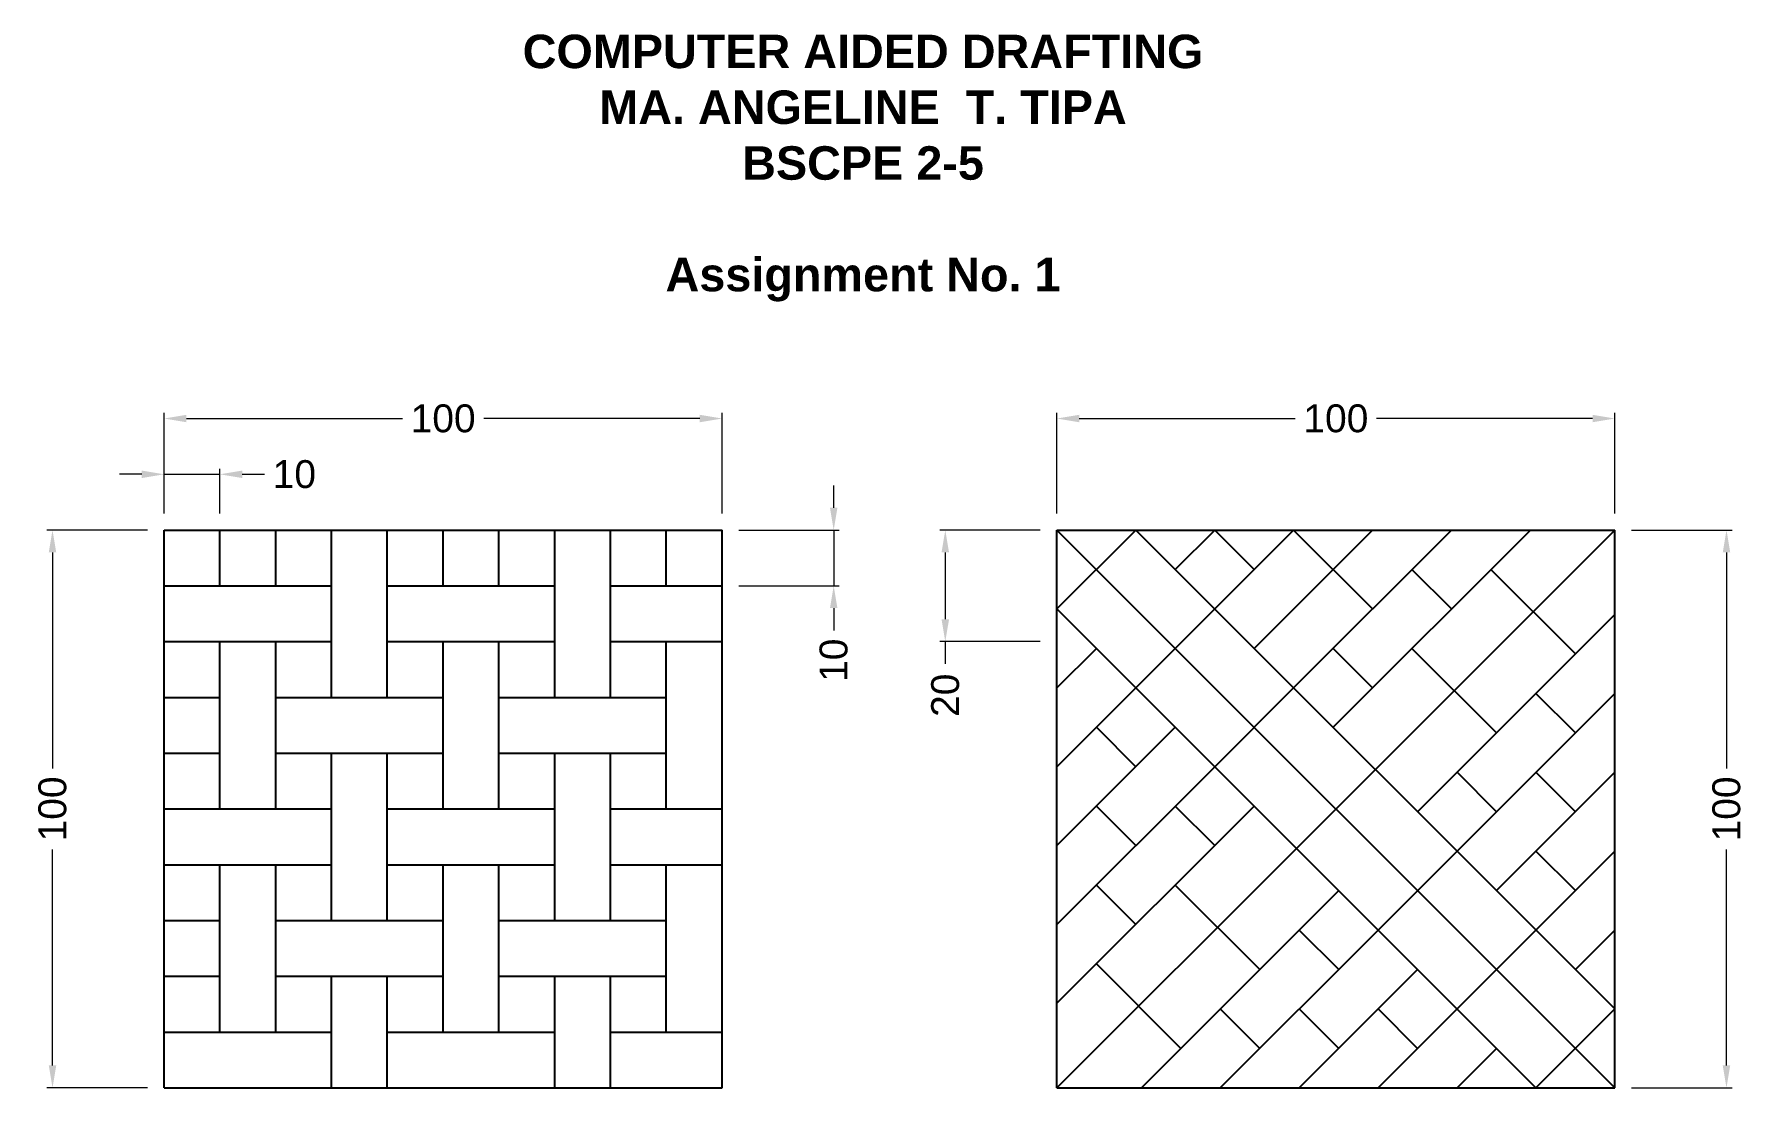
# Model space of a CAD drawing. Header units: millimetres. Extents: x -23 to 283, y 0 to 189.
import ezdxf

# ---------------------------------------------------------------- set-up
doc = ezdxf.new("R2010")
doc.units = ezdxf.units.MM
doc.styles.get("Standard").update_dxf_attribs({"font": 'arial.ttf'})
doc.dimstyles.new('ISO-25', dxfattribs={"dimtxt": 5, "dimasz": 4, "dimexe": 1, "dimexo": 3, "dimgap": 2, "dimtad": 0, "dimdsep": 46, "dimtxsty": 'Standard', "dimcen": 2.5, "dimadec": 0, "dimazin": 0, "dimtfac": 1, "dimtmove": 0, "dimatfit": 3, "dimfxl": 1, "dimlwd": 13, "dimlwe": 13, "dimarcsym": 0})

# ---------------------------------------------------------------- blocks, each defined once
blk = doc.blocks.new('*D0')
at = {"color": 0, "linetype": 'Continuous', "lineweight": 13, "transparency": 16777216}
for p, q in [((0, 103), (0, 121)), ((4, 120), (42.72, 120)), ((96, 120), (57.28, 120)), ((100, 103), (100, 121))]:
    blk.add_line(p, q, dxfattribs=at)
at = {"color": 0, "linetype": 'Continuous', "transparency": 16777216}
for points in [[(4, 120.67), (4, 119.33), (0, 120)], [(96, 120.67), (96, 119.33), (100, 120)]]:
    blk.add_solid(points, dxfattribs=at)
at = {"layer": 'Defpoints', "color": 0, "linetype": 'Continuous', "transparency": 16777216}
for p in [(100, 120), (0, 100), (100, 100)]:
    blk.add_point(p, dxfattribs=at)
at = {"color": 0, "linetype": 'Continuous', "transparency": 16777216, "insert": (50, 120), "char_height": 5, "attachment_point": 5}
blk.add_mtext('100', dxfattribs=at)
blk = doc.blocks.new('*D1')
at = {"color": 0, "linetype": 'Continuous', "lineweight": 13, "transparency": 16777216}
for p, q in [((-3, 100), (-21, 100)), ((-20, 96), (-20, 57.28)), ((-20, 4), (-20, 42.72)), ((-3, 0), (-21, 0))]:
    blk.add_line(p, q, dxfattribs=at)
at = {"color": 0, "linetype": 'Continuous', "transparency": 16777216}
for points in [[(-20.67, 96), (-19.33, 96), (-20, 100)], [(-20.67, 4), (-19.33, 4), (-20, 0)]]:
    blk.add_solid(points, dxfattribs=at)
at = {"layer": 'Defpoints', "color": 0, "linetype": 'Continuous', "transparency": 16777216}
for p in [(-20, 100), (0, 100), (0, 0)]:
    blk.add_point(p, dxfattribs=at)
at = {"color": 0, "linetype": 'Continuous', "transparency": 16777216, "insert": (-20, 50), "char_height": 5, "attachment_point": 5, "rotation": 90}
blk.add_mtext('100', dxfattribs=at)
blk = doc.blocks.new('*D2')
at = {"color": 0, "linetype": 'Continuous', "lineweight": 13, "transparency": 16777216}
for p, q in [((0, 103), (0, 111)), ((10, 103), (10, 111)), ((-4, 110), (-8, 110)), ((0, 110), (10, 110)), ((14, 110), (18, 110))]:
    blk.add_line(p, q, dxfattribs=at)
at = {"color": 0, "linetype": 'Continuous', "transparency": 16777216}
for points in [[(-4, 110.67), (-4, 109.33), (0, 110)], [(14, 110.67), (14, 109.33), (10, 110)]]:
    blk.add_solid(points, dxfattribs=at)
at = {"layer": 'Defpoints', "color": 0, "linetype": 'Continuous', "transparency": 16777216}
for p in [(10, 110), (0, 100), (10, 100)]:
    blk.add_point(p, dxfattribs=at)
at = {"color": 0, "linetype": 'Continuous', "transparency": 16777216, "insert": (23.34, 110), "char_height": 5, "attachment_point": 5}
blk.add_mtext('10', dxfattribs=at)
blk = doc.blocks.new('*D3')
at = {"color": 0, "linetype": 'Continuous', "lineweight": 13, "transparency": 16777216}
for p, q in [((120, 104), (120, 108)), ((103, 100), (121, 100)), ((120, 100), (120, 90)), ((103, 90), (121, 90)), ((120, 86), (120, 82))]:
    blk.add_line(p, q, dxfattribs=at)
at = {"color": 0, "linetype": 'Continuous', "transparency": 16777216}
for points in [[(119.33, 104), (120.67, 104), (120, 100)], [(119.33, 86), (120.67, 86), (120, 90)]]:
    blk.add_solid(points, dxfattribs=at)
at = {"layer": 'Defpoints', "color": 0, "linetype": 'Continuous', "transparency": 16777216}
for p in [(100, 100), (100, 90), (120, 90)]:
    blk.add_point(p, dxfattribs=at)
at = {"color": 0, "linetype": 'Continuous', "transparency": 16777216, "insert": (120, 76.66), "char_height": 5, "attachment_point": 5, "rotation": 90}
blk.add_mtext('10', dxfattribs=at)
blk = doc.blocks.new('*D4')
at = {"color": 0, "linetype": 'Continuous', "lineweight": 13, "transparency": 16777216}
for p, q in [((157, 100), (139, 100)), ((140, 96), (140, 84)), ((157, 80), (139, 80)), ((140, 80), (140, 76))]:
    blk.add_line(p, q, dxfattribs=at)
at = {"color": 0, "linetype": 'Continuous', "transparency": 16777216}
for points in [[(139.33, 96), (140.67, 96), (140, 100)], [(139.33, 84), (140.67, 84), (140, 80)]]:
    blk.add_solid(points, dxfattribs=at)
at = {"layer": 'Defpoints', "color": 0, "linetype": 'Continuous', "transparency": 16777216}
for p in [(160, 100), (140, 80), (160, 80)]:
    blk.add_point(p, dxfattribs=at)
at = {"color": 0, "linetype": 'Continuous', "transparency": 16777216, "insert": (140, 70.38), "char_height": 5, "attachment_point": 5, "rotation": 90}
blk.add_mtext('20', dxfattribs=at)
blk = doc.blocks.new('*D5')
at = {"color": 0, "linetype": 'Continuous', "lineweight": 13, "transparency": 16777216}
for p, q in [((263, 100), (281, 100)), ((280, 96), (280, 57.28)), ((280, 4), (280, 42.72)), ((263, 0), (281, 0))]:
    blk.add_line(p, q, dxfattribs=at)
at = {"color": 0, "linetype": 'Continuous', "transparency": 16777216}
for points in [[(279.33, 96), (280.67, 96), (280, 100)], [(279.33, 4), (280.67, 4), (280, 0)]]:
    blk.add_solid(points, dxfattribs=at)
at = {"layer": 'Defpoints', "color": 0, "linetype": 'Continuous', "transparency": 16777216}
for p in [(260, 100), (280, 100), (260, 0)]:
    blk.add_point(p, dxfattribs=at)
at = {"color": 0, "linetype": 'Continuous', "transparency": 16777216, "insert": (280, 50), "char_height": 5, "attachment_point": 5, "rotation": 90}
blk.add_mtext('100', dxfattribs=at)
blk = doc.blocks.new('*D6')
at = {"color": 0, "linetype": 'Continuous', "lineweight": 13, "transparency": 16777216}
for p, q in [((160, 103), (160, 121)), ((164, 120), (202.72, 120)), ((256, 120), (217.28, 120)), ((260, 103), (260, 121))]:
    blk.add_line(p, q, dxfattribs=at)
at = {"color": 0, "linetype": 'Continuous', "transparency": 16777216}
for points in [[(164, 120.67), (164, 119.33), (160, 120)], [(256, 120.67), (256, 119.33), (260, 120)]]:
    blk.add_solid(points, dxfattribs=at)
at = {"layer": 'Defpoints', "color": 0, "linetype": 'Continuous', "transparency": 16777216}
for p in [(260, 120), (160, 100), (260, 100)]:
    blk.add_point(p, dxfattribs=at)
at = {"color": 0, "linetype": 'Continuous', "transparency": 16777216, "insert": (210, 120), "char_height": 5, "attachment_point": 5}
blk.add_mtext('100', dxfattribs=at)

msp = doc.modelspace()

# ---------------------------------------------------------------- linework, layer by layer
at = {"linetype": 'Continuous'}
for p, q in [((0, 0), (0, 100)), ((0, 100), (100, 100)), ((10, 90), (10, 100)), ((20, 90), (20, 100)), ((30, 70), (30, 100)), ((40, 70), (40, 100)), ((50, 90), (50, 100)), ((60, 90), (60, 100)), ((70, 70), (70, 100)), ((80, 70), (80, 100)), ((90, 90), (90, 100)), ((100, 0), (100, 100)), ((160, 0), (160, 100)), ((160, 100), (260, 100)), ((160, 100), (260, 0)), ((160, 85.858), (174.142, 100)), ((174.142, 100), (260, 14.142)), ((181.213, 92.929), (188.284, 100)), ((188.284, 100), (195.355, 92.929)), ((188.284, 85.858), (202.426, 100)), ((195.355, 78.787), (216.569, 100)), ((202.426, 100), (216.569, 85.858)), ((202.426, 71.716), (230.711, 100)), ((209.497, 64.645), (244.853, 100)), ((217.071, 57.071), (260, 100)), ((260, 0), (260, 100)), ((223.64, 92.929), (230.711, 85.858)), ((237.782, 92.929), (252.929, 77.782)), ((0, 90), (30, 90)), ((40, 90), (70, 90)), ((80, 90), (100, 90)), ((160, 85.858), (245.858, 0)), ((174.142, 71.716), (188.284, 85.858)), ((224.645, 49.497), (260, 84.853)), ((0, 80), (30, 80)), ((10, 50), (10, 80)), ((20, 50), (20, 80)), ((40, 80), (70, 80)), ((50, 50), (50, 80)), ((60, 50), (60, 80)), ((80, 80), (100, 80)), ((90, 50), (90, 80)), ((160, 71.716), (167.071, 78.787)), ((209.497, 78.787), (216.569, 71.716)), ((223.64, 78.787), (238.787, 63.64)), ((160, 57.574), (174.142, 71.716)), ((188.284, 57.574), (202.426, 71.716)), ((231.716, 42.426), (260, 70.711)), ((245.858, 70.711), (252.929, 63.64)), ((0, 70), (10, 70)), ((20, 70), (50, 70)), ((60, 70), (90, 70)), ((160, 43.431), (181.213, 64.645)), ((167.071, 64.645), (174.142, 57.574)), ((0, 60), (10, 60)), ((20, 60), (50, 60)), ((30, 30), (30, 60)), ((40, 30), (40, 60)), ((60, 60), (90, 60)), ((70, 30), (70, 60)), ((80, 30), (80, 60)), ((160, 29.289), (188.284, 57.574)), ((202.929, 42.929), (217.071, 57.071)), ((231.716, 56.569), (238.787, 49.497)), ((238.787, 35.355), (260, 56.569)), ((245.858, 56.569), (252.929, 49.497)), ((0, 50), (30, 50)), ((40, 50), (70, 50)), ((80, 50), (100, 50)), ((160, 15.147), (195.355, 50.503)), ((167.071, 50.503), (174.142, 43.431)), ((181.213, 50.503), (188.284, 43.431)), ((160, 0), (202.929, 42.929)), ((0, 40), (30, 40)), ((10, 10), (10, 40)), ((20, 10), (20, 40)), ((40, 40), (70, 40)), ((50, 10), (50, 40)), ((60, 10), (60, 40)), ((80, 40), (100, 40)), ((90, 10), (90, 40)), ((217.574, 28.284), (231.716, 42.426)), ((245.858, 28.284), (260, 42.426)), ((245.858, 42.426), (252.929, 35.355)), ((167.071, 36.36), (174.142, 29.289)), ((175.147, 0), (210.503, 35.355)), ((181.213, 36.36), (196.36, 21.213)), ((0, 30), (10, 30)), ((20, 30), (50, 30)), ((60, 30), (90, 30)), ((189.289, 0), (217.574, 28.284)), ((203.431, 28.284), (210.503, 21.213)), ((231.716, 14.142), (245.858, 28.284)), ((252.929, 21.213), (260, 28.284)), ((167.071, 22.218), (182.218, 7.071)), ((0, 20), (10, 20)), ((20, 20), (50, 20)), ((30, 0), (30, 20)), ((40, 0), (40, 20)), ((60, 20), (90, 20)), ((70, 0), (70, 20)), ((80, 0), (80, 20)), ((203.431, 0), (224.645, 21.213)), ((189.289, 14.142), (196.36, 7.071)), ((203.431, 14.142), (210.503, 7.071)), ((217.574, 0), (231.716, 14.142)), ((217.574, 14.142), (224.645, 7.071)), ((245.858, 0), (260, 14.142)), ((0, 10), (30, 10)), ((40, 10), (70, 10)), ((80, 10), (100, 10)), ((231.716, 0), (238.787, 7.071)), ((0, 0), (100, 0)), ((160, 0), (260, 0))]:
    msp.add_line(p, q, dxfattribs=at)

# ---------------------------------------------------------------- texts
at = {"linetype": 'Continuous', "insert": (60.906, 188.82), "char_height": 6, "attachment_point": 1}
msp.add_mtext_dynamic_manual_height_columns('\\pxqc;{\\fArial|b1|i0|c0|p34;COMPUTER AIDED DRAFTING \\PMA. ANGELINE  T. TIPA\\PBSCPE 2-5\\P\\PAssignment No. 1}', width=128.70076, gutter_width=12.5, heights=[0], dxfattribs=at)

# ---------------------------------------------------------------- dimensions: what is measured, and where the dimension line sits
at = {"linetype": 'Continuous'}
for base, p1, p2, picture, middle in [((100, 120), (0, 100), (100, 100), '*D0', (50, 120)), ((260, 120), (160, 100), (260, 100), '*D6', (210, 120)), ((10, 110), (0, 100), (10, 100), '*D2', (23.337, 110))]:
    dim = msp.add_linear_dim(base=base, p1=p1, p2=p2, dimstyle='ISO-25', dxfattribs=at)
    dim.commit()
    dim.dimension.update_dxf_attribs({"geometry": picture, "text_midpoint": middle})
for base, p1, p2, picture, middle in [((120, 90), (100, 100), (100, 90), '*D3', (120, 76.663)), ((-20, 100), (0, 0), (0, 100), '*D1', (-20, 50)), ((140, 80), (160, 100), (160, 80), '*D4', (140, 70.385)), ((280, 100), (260, 0), (260, 100), '*D5', (280, 50))]:
    dim = msp.add_linear_dim(base=base, p1=p1, p2=p2, angle=90, dimstyle='ISO-25', dxfattribs=at)
    dim.commit()
    dim.dimension.update_dxf_attribs({"geometry": picture, "text_midpoint": middle})

doc.saveas('drawing.dxf')
